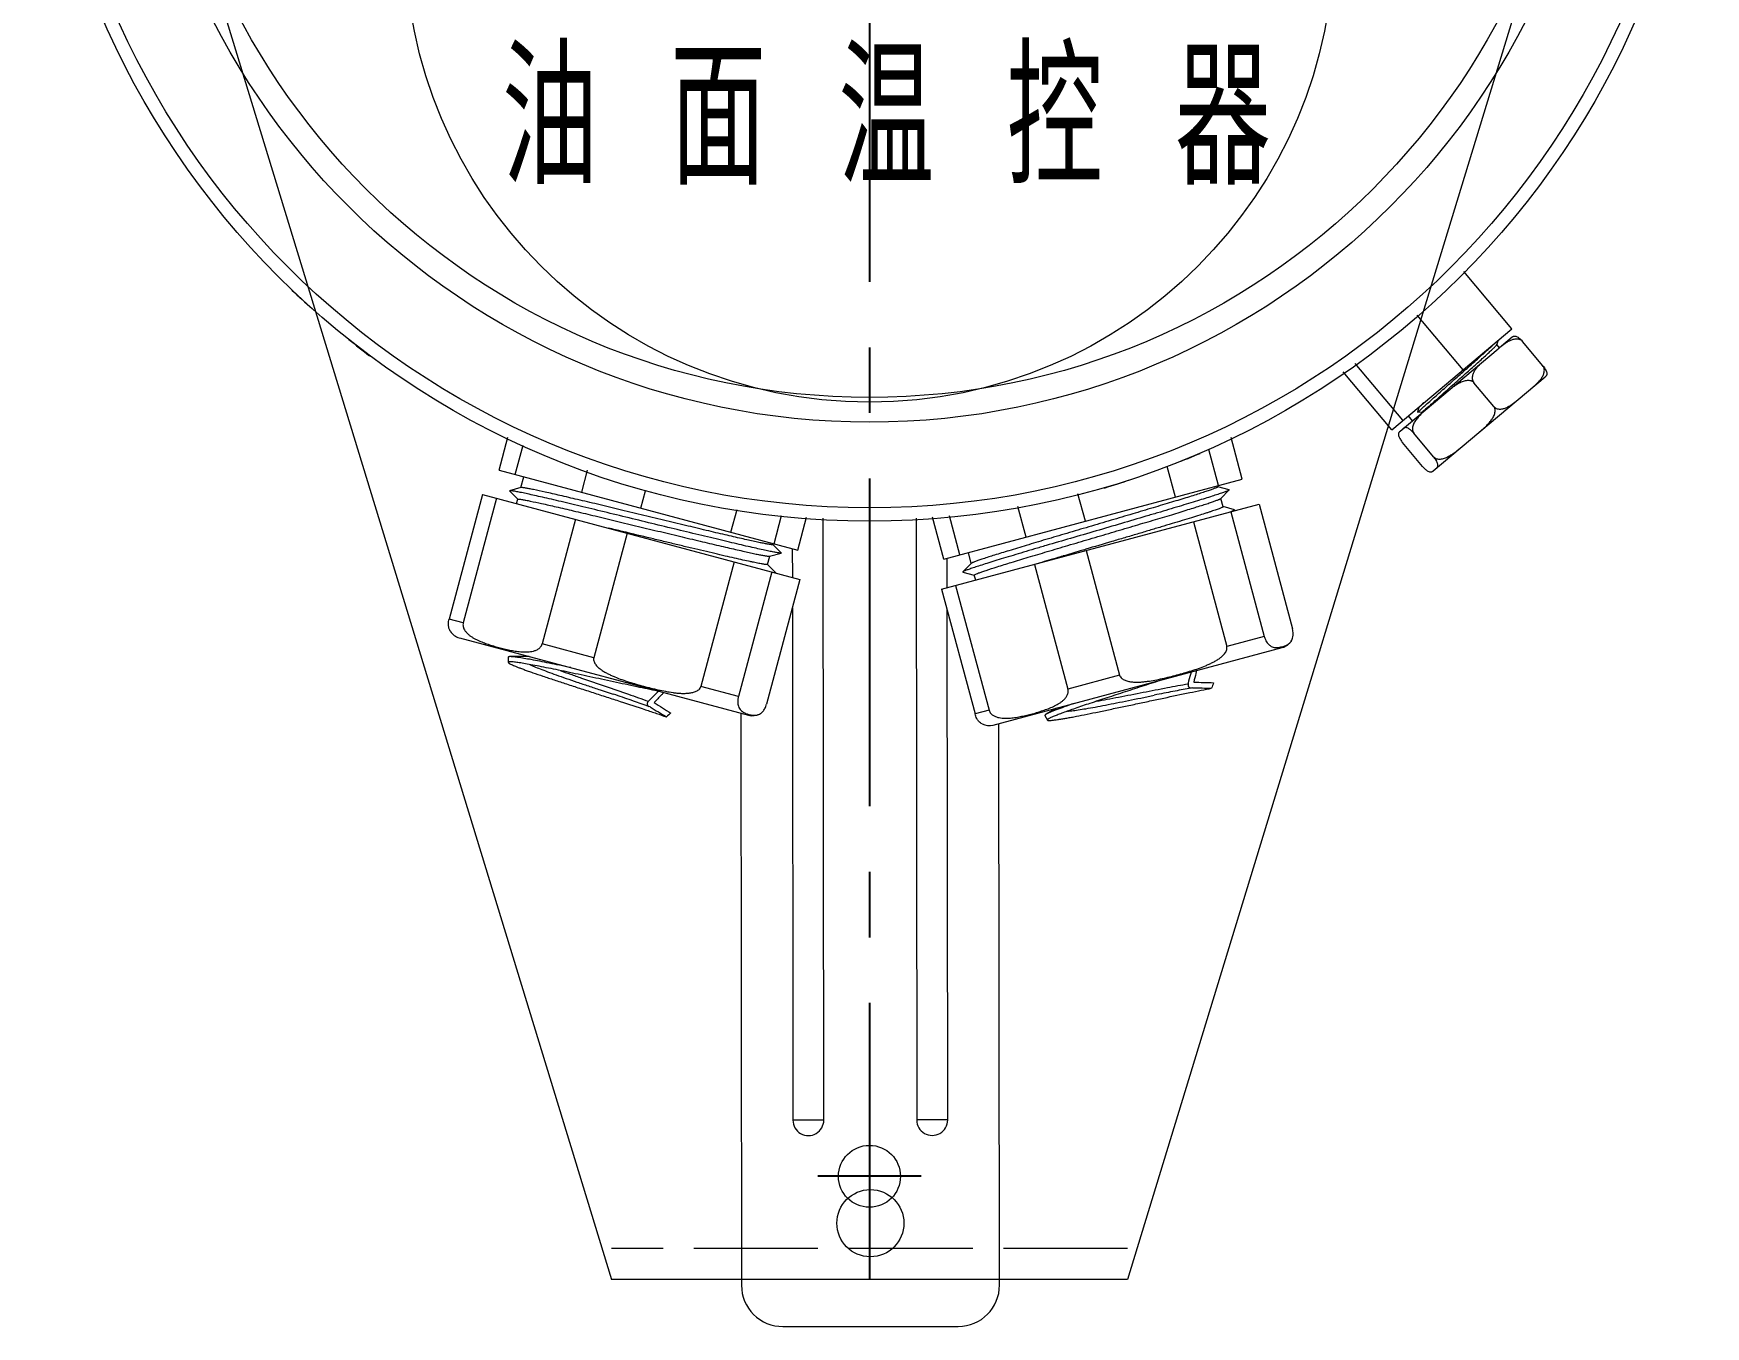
# Model space of a CAD drawing. Header units: millimetres. Extents: x 0 to 87554, y -20854 to 20404.
# Drawn here: x 9675.4 to 9837.4, y -10275.6 to -10150.3 of the extents above; entities that cross this region are included whole.
import ezdxf

# ---------------------------------------------------------------- set-up
doc = ezdxf.new("R2010")
doc.units = ezdxf.units.MM
doc.linetypes.add('ACAD_ISO02W100', pattern=[15, 12, -3])
doc.linetypes.add('CENTER', pattern=[50.8, 31.75, -6.35, 6.35, -6.35])
doc.layers.get('0').update_dxf_attribs({"lineweight": 15})
doc.layers.add('02___PRT_ALL_AXES', color=7, linetype='Continuous')
doc.layers.add('CEN', color=1, linetype='CENTER')
doc.layers.add('DAS', color=3, linetype='ACAD_ISO02W100', lineweight=18)
doc.styles.add('工程字', font='gbenor.shx', dxfattribs={"bigfont": 'gbcbig.shx'})

# ---------------------------------------------------------------- blocks, each defined once
blk = doc.blocks.new('vf34e')
at = {"color": 87}
for p, q in [((-214.98, -100.03), (-159.98, -280.03)), ((-54.98, -100.03), (-109.98, -280.03)), ((-109.98, -280.03), (-159.98, -280.03)), ((-109.98, -280.03), (-159.98, -280.03))]:
    blk.add_line(p, q, dxfattribs=at)
at = {"color": 87, "linetype": 'Continuous', "lineweight": 0}
for p, q in [((-72.73, -187.93), (-77.4, -182.36)), ((-190.94, -184.17), (-190.92, -184.15)), ((-190.94, -184.17), (-190.92, -184.15)), ((-77.47, -191.91), (-81.91, -186.6)), ((-84.37, -197.7), (-72.73, -187.93)), ((-74.2, -189.46), (-74.05, -189.04)), ((-183.41, -190.53), (-183.39, -190.51)), ((-84.37, -197.7), (-89.08, -192.1)), ((-83.29, -196.79), (-87.92, -191.27)), ((-81.76, -195.55), (-81.87, -196.01)), ((-81.87, -196.01), (-81.39, -195.98)), ((-81.76, -195.54), (-81.76, -195.55)), ((-102.93, -200), (-102.94, -199.97)), ((-169.85, -203.61), (-169.86, -203.63)), ((-169.86, -203.63), (-169.05, -204.44)), ((-168.75, -203.31), (-169.85, -203.61)), ((-168.73, -203.31), (-168.75, -203.31)), ((-112.21, -203.34), (-112.22, -203.31)), ((-112.21, -203.34), (-112.22, -203.31)), ((-100.13, -203.52), (-101.23, -203.22)), ((-100.94, -204.36), (-100.12, -203.54)), ((-99.61, -205.45), (-100.71, -205.15)), ((-99.72, -205.59), (-99.6, -205.47)), ((-99.61, -205.45), (-99.6, -205.47)), ((-143.53, -209.63), (-144.34, -208.82)), ((-144.66, -209.95), (-143.54, -209.65)), ((-116.2, -209.93), (-116.25, -209.94)), ((-144.05, -211.56), (-144.85, -210.75)), ((-125.12, -210.66), (-125.93, -211.47)), ((-125.93, -211.47), (-125.92, -211.49)), ((-125.92, -211.49), (-124.82, -211.79)), ((-125.11, -210.65), (-125.12, -210.66)), ((-169.97, -219.73), (-169.97, -220.23)), ((-169.08, -219.68), (-169.79, -219.68)), ((-168.35, -219.68), (-169.08, -219.68)), ((-167.94, -219.67), (-168.35, -219.68)), ((-161.07, -222.91), (-159.82, -223.33)), ((-159.54, -223.4), (-159.82, -223.33)), ((-108.7, -223.7), (-107.4, -223.43)), ((-107.13, -223.36), (-107.4, -223.43)), ((-103.67, -222.7), (-103.8, -222.73)), ((-156.22, -224.56), (-156.35, -224.52)), ((-147.44, -225.17), (-147.38, -280.59)), ((-117.25, -224.9), (-117.86, -225.26)), ((-116.86, -224.67), (-117.25, -224.9)), ((-122.38, -280.56), (-122.44, -226.17)), ((-117.99, -225.39), (-117.74, -225.83)), ((-143.38, -284.58), (-126.38, -284.57))]:
    blk.add_line(p, q, dxfattribs=at)
at = {"color": 87, "linetype": 'Continuous', "lineweight": 0, "ltscale": 10}
for radius in [81, 79.7, 71.4]:
    blk.add_circle((-134.98, -125.57), radius, dxfattribs=at)
at = {"color": 87, "linetype": 'Continuous', "lineweight": 0, "ltscale": 5}
blk.add_circle((-134.98, -125.57), 69, dxfattribs=at)
at = {"color": 87}
for centre, radius in [((-134.98, -150.03), 45), ((-134.98, -270.03), 3)]:
    blk.add_circle(centre, radius, dxfattribs=at)
at = {"color": 87, "linetype": 'Continuous', "lineweight": 0}
for centre, radius, start, end in [((-117.52, -104.89), 108.06, 227.2004, 228.618), ((-117.83, -105.26), 107.58, 231.0823, 232.4385), ((-13.91, -269.49), 100.36, 132.158, 132.5355), ((-17.63, -265.43), 94.28, 132.0682, 132.5538), ((-144, -100.56), 107.58, 291.0823, 292.4385), ((-144.16, -100.12), 108.06, 287.2004, 288.618), ((-103.59, -195.95), 10.34, 289.6114, 290.6187), ((-102.4, -199.13), 6.95, 290.6277, 291.1484), ((-89.85, 269.07), 491.96, 268.3897, 268.6038), ((-93.05, 90.07), 312.4, 268.0729, 268.4245), ((2.27, -260.57), 110.77, 159.7367, 160.0313), ((101.64, 194.41), 491.96, 238.3897, 238.6038), ((9.36, 41), 312.4, 238.0729, 238.4245), ((-83.4, -310.33), 110.77, 129.7367, 130.0313), ((-143.38, -280.58), 4, 180.0598, 270.0598), ((-126.38, -280.57), 4, 270.0598, 0.0598)]:
    blk.add_arc(centre, radius, start, end, dxfattribs=at)
for points, knots in [([(-81.87, -196.01), (-81.6, -195.77), (-81.01, -195.23), (-80.05, -194.38), (-79, -193.45), (-77.91, -192.48), (-76.85, -191.55), (-75.89, -190.69), (-75.19, -190.06), (-74.72, -189.63), (-74.52, -189.44), (-74.43, -189.36)], [0, 0, 0, 0, 1.089899, 2.394563, 3.834067, 5.320209, 6.761999, 8.071058, 9.167345, 9.613968, 9.983678, 9.983678, 9.983678, 9.983678]), ([(-80.79, -195.45), (-80.47, -195.16), (-79.79, -194.55), (-78.92, -193.77), (-78.19, -193.12), (-77.63, -192.62), (-77.09, -192.14), (-76.56, -191.67), (-76.07, -191.23), (-75.63, -190.83), (-75.23, -190.47), (-74.93, -190.19), (-74.73, -190), (-74.6, -189.88), (-74.49, -189.77), (-74.39, -189.68), (-74.32, -189.6), (-74.26, -189.54), (-74.22, -189.5), (-74.21, -189.47), (-74.2, -189.46), (-74.2, -189.46)], [0, 0, 0, 0, 1.29402, 2.745298, 3.496422, 4.245958, 4.979888, 5.68448, 6.346627, 6.953856, 7.495106, 7.959952, 8.161083, 8.340081, 8.496003, 8.628116, 8.735997, 8.819272, 8.877652, 8.897503, 8.911265, 8.911265, 8.911265, 8.911265]), ([(-143.54, -209.65), (-143.55, -209.65), (-143.56, -209.65), (-143.6, -209.66), (-143.67, -209.65), (-143.77, -209.64), (-143.9, -209.62), (-144.07, -209.59), (-144.26, -209.55), (-144.48, -209.51), (-144.82, -209.44), (-145.32, -209.33), (-146, -209.18), (-146.77, -209.01), (-147.63, -208.81), (-148.58, -208.59), (-149.59, -208.34), (-150.68, -208.09), (-152.22, -207.71), (-154.23, -207.23), (-156.7, -206.63), (-159.16, -206.03), (-161.18, -205.54), (-162.72, -205.17), (-163.8, -204.91), (-164.82, -204.67), (-165.76, -204.45), (-166.63, -204.25), (-167.4, -204.08), (-168.07, -203.93), (-168.57, -203.82), (-168.92, -203.75), (-169.14, -203.71), (-169.33, -203.67), (-169.49, -203.64), (-169.62, -203.62), (-169.72, -203.61), (-169.79, -203.61), (-169.83, -203.61), (-169.84, -203.61), (-169.85, -203.61)], [0, 0, 0, 0, 0.018678, 0.044631, 0.118943, 0.223346, 0.357735, 0.521888, 0.715541, 0.938407, 1.190095, 1.777134, 2.470768, 3.265019, 4.153241, 5.126706, 6.176263, 7.292749, 8.466268, 10.939928, 13.507066, 16.074051, 18.547231, 19.720485, 20.836676, 21.885543, 22.858234, 23.746033, 24.540236, 25.233179, 25.819295, 26.070638, 26.293294, 26.486625, 26.650242, 26.783997, 26.887796, 26.961659, 26.987487, 27.006122, 27.006122, 27.006122, 27.006122]), ([(-168.3, -203.35), (-168.35, -203.34), (-168.45, -203.33), (-168.58, -203.31), (-168.66, -203.31), (-168.71, -203.31), (-168.73, -203.31), (-168.73, -203.31)], [0, 0, 0, 0, 0.1659216, 0.2942145, 0.3845826, 0.4156372, 0.4375546, 0.4375546, 0.4375546, 0.4375546]), ([(-144.34, -208.82), (-144.34, -208.83), (-144.36, -208.84), (-144.38, -208.84), (-144.41, -208.84), (-144.47, -208.84), (-144.56, -208.83), (-144.67, -208.81), (-144.81, -208.79), (-144.97, -208.76), (-145.23, -208.71), (-145.61, -208.64), (-146.13, -208.53), (-146.73, -208.39), (-147.41, -208.24), (-148.17, -208.07), (-148.99, -207.88), (-149.87, -207.67), (-151.15, -207.37), (-152.84, -206.96), (-154.95, -206.46), (-157.1, -205.94), (-159.24, -205.42), (-161.29, -204.93), (-163.19, -204.48), (-164.88, -204.09), (-166.3, -203.76), (-167.3, -203.55), (-167.93, -203.42), (-168.19, -203.37), (-168.3, -203.35)], [0, 0, 0, 0, 0.019043, 0.036389, 0.05964, 0.12433, 0.213506, 0.327133, 0.46507, 0.627135, 0.813128, 1.255746, 1.789065, 2.408484, 3.109381, 3.88651, 4.733084, 5.642084, 6.606483, 8.670748, 10.858688, 13.100295, 15.32319, 17.455989, 19.430011, 21.181345, 22.655357, 23.802679, 24.242574, 24.587965, 24.587965, 24.587965, 24.587965]), ([(-100.12, -203.54), (-100.12, -203.55), (-100.14, -203.56), (-100.17, -203.58), (-100.23, -203.61), (-100.33, -203.65), (-100.45, -203.7), (-100.61, -203.75), (-100.79, -203.82), (-101, -203.89), (-101.34, -204), (-101.82, -204.16), (-102.48, -204.37), (-103.24, -204.6), (-104.08, -204.86), (-105.01, -205.14), (-106.02, -205.44), (-107.08, -205.76), (-108.61, -206.21), (-110.59, -206.79), (-113.03, -207.51), (-115.46, -208.22), (-117.45, -208.8), (-118.97, -209.25), (-120.04, -209.57), (-121.04, -209.87), (-121.97, -210.15), (-122.81, -210.41), (-123.57, -210.64), (-124.23, -210.85), (-124.71, -211.01), (-125.05, -211.12), (-125.26, -211.19), (-125.44, -211.26), (-125.59, -211.31), (-125.72, -211.36), (-125.81, -211.4), (-125.88, -211.43), (-125.91, -211.45), (-125.92, -211.46), (-125.93, -211.47)], [0, 0, 0, 0, 0.018678, 0.044631, 0.118943, 0.223346, 0.357735, 0.521888, 0.715541, 0.938407, 1.190095, 1.777134, 2.470768, 3.265019, 4.153241, 5.126706, 6.176263, 7.292749, 8.466268, 10.939928, 13.507066, 16.074051, 18.547231, 19.720485, 20.836676, 21.885543, 22.858234, 23.746033, 24.540236, 25.233179, 25.819295, 26.070638, 26.293294, 26.486625, 26.650242, 26.783997, 26.887796, 26.961659, 26.987487, 27.006122, 27.006122, 27.006122, 27.006122]), ([(-101.23, -203.23), (-101.23, -203.23), (-101.24, -203.25), (-101.25, -203.26), (-101.28, -203.28), (-101.33, -203.3), (-101.41, -203.34), (-101.52, -203.38), (-101.65, -203.43), (-101.8, -203.49), (-102.05, -203.57), (-102.42, -203.7), (-102.92, -203.86), (-103.51, -204.05), (-104.18, -204.26), (-104.92, -204.49), (-105.73, -204.73), (-106.6, -204.99), (-107.85, -205.37), (-109.52, -205.87), (-111.59, -206.48), (-113.72, -207.11), (-115.83, -207.73), (-117.85, -208.33), (-119.72, -208.89), (-121.38, -209.39), (-122.77, -209.82), (-123.75, -210.13), (-124.36, -210.34), (-124.6, -210.43), (-124.71, -210.47)], [0, 0, 0, 0, 0.019043, 0.036389, 0.05964, 0.12433, 0.213506, 0.327133, 0.46507, 0.627135, 0.813128, 1.255746, 1.789065, 2.408484, 3.109381, 3.88651, 4.733084, 5.642084, 6.606483, 8.670748, 10.858688, 13.100295, 15.32319, 17.455989, 19.430011, 21.181345, 22.655357, 23.802678, 24.242574, 24.587965, 24.587965, 24.587965, 24.587965]), ([(-100.13, -203.52), (-100.12, -203.52), (-100.11, -203.53), (-100.12, -203.54), (-100.12, -203.54)], [0, 0, 0, 0, 0.01755559, 0.03504908, 0.03504908, 0.03504908, 0.03504908]), ([(-169.05, -204.44), (-169.05, -204.43), (-169.04, -204.43), (-169.03, -204.42), (-169.01, -204.42), (-168.97, -204.42), (-168.9, -204.42), (-168.77, -204.44), (-168.66, -204.46), (-168.6, -204.47)], [0, 0, 0, 0, 0.0127778, 0.0229915, 0.0362862, 0.0726426, 0.1224132, 0.2625778, 0.4566507, 0.4566507, 0.4566507, 0.4566507]), ([(-168.6, -204.47), (-168.49, -204.49), (-168.23, -204.53), (-167.62, -204.66), (-166.64, -204.87), (-165.25, -205.19), (-163.6, -205.57), (-161.74, -206.01), (-159.73, -206.49), (-157.63, -207), (-155.51, -207.51), (-153.42, -208.01), (-151.45, -208.48), (-149.89, -208.85), (-148.75, -209.12), (-147.98, -209.29), (-147.28, -209.45), (-146.65, -209.59), (-146.11, -209.71), (-145.65, -209.81), (-145.31, -209.87), (-145.09, -209.91), (-144.96, -209.93), (-144.85, -209.94), (-144.77, -209.95), (-144.7, -209.96), (-144.67, -209.95), (-144.66, -209.95)], [0, 0, 0, 0, 0.339369, 0.770446, 1.89243, 3.332459, 5.043791, 6.974463, 9.064151, 11.247379, 13.456283, 15.621646, 17.676291, 19.555375, 20.410914, 21.201516, 21.920522, 22.562282, 23.122328, 23.596274, 23.979907, 24.136988, 24.270652, 24.380729, 24.467093, 24.529721, 24.56896, 24.56896, 24.56896, 24.56896]), ([(-124.41, -211.58), (-124.31, -211.54), (-124.06, -211.46), (-123.47, -211.26), (-122.52, -210.95), (-121.16, -210.53), (-119.53, -210.04), (-117.7, -209.49), (-115.72, -208.9), (-113.65, -208.29), (-111.55, -207.67), (-109.5, -207.06), (-107.55, -206.49), (-106.02, -206.03), (-104.9, -205.69), (-104.14, -205.45), (-103.46, -205.24), (-102.85, -205.05), (-102.32, -204.88), (-101.87, -204.73), (-101.55, -204.62), (-101.34, -204.54), (-101.21, -204.49), (-101.11, -204.45), (-101.03, -204.42), (-100.97, -204.39), (-100.95, -204.37), (-100.94, -204.36)], [0, 0, 0, 0, 0.339369, 0.770446, 1.89243, 3.332459, 5.043791, 6.974463, 9.064151, 11.24738, 13.456283, 15.621646, 17.676291, 19.555375, 20.410914, 21.201516, 21.920522, 22.562282, 23.122328, 23.596274, 23.979907, 24.136988, 24.270652, 24.380729, 24.467093, 24.529721, 24.56896, 24.56896, 24.56896, 24.56896]), ([(-100.71, -205.16), (-100.71, -205.16), (-100.71, -205.17), (-100.72, -205.18), (-100.74, -205.2), (-100.78, -205.22), (-100.86, -205.25), (-100.97, -205.3), (-101.11, -205.36), (-101.29, -205.42), (-101.5, -205.49), (-101.74, -205.58), (-102.01, -205.67), (-102.43, -205.8), (-103.02, -205.99), (-103.82, -206.24), (-104.71, -206.51), (-105.69, -206.81), (-106.74, -207.12), (-107.87, -207.46), (-109.04, -207.81), (-110.26, -208.17), (-111.92, -208.66), (-113.18, -209.03), (-114.02, -209.28)], [0, 0, 0, 0, 0.009466, 0.024946, 0.048164, 0.079578, 0.167537, 0.289278, 0.44464, 0.633298, 0.854804, 1.108526, 1.393803, 1.70986, 2.430741, 3.263273, 4.198283, 5.225419, 6.333318, 7.509735, 8.741651, 10.015418, 11.316936, 13.945459, 13.945459, 13.945459, 13.945459]), ([(-99.6, -205.47), (-99.61, -205.48), (-99.64, -205.5), (-99.7, -205.53), (-99.79, -205.57), (-99.86, -205.6), (-99.89, -205.61)], [0, 0, 0, 0, 0.0410286, 0.1081881, 0.2019549, 0.3224118, 0.3224118, 0.3224118, 0.3224118]), ([(-158.44, -207.67), (-158.6, -207.63), (-159.21, -207.49), (-159.82, -207.34), (-160.27, -207.23)], [0, 0, 0, 0, 0.47548, 1.882402, 1.882402, 1.882402, 1.882402]), ([(-144.86, -210.76), (-144.86, -210.76), (-144.87, -210.77), (-144.88, -210.77), (-144.91, -210.77), (-144.95, -210.77), (-145.03, -210.76), (-145.15, -210.75), (-145.31, -210.72), (-145.49, -210.69), (-145.71, -210.65), (-145.96, -210.6), (-146.24, -210.54), (-146.67, -210.45), (-147.28, -210.32), (-148.09, -210.14), (-148.99, -209.93), (-149.99, -209.7), (-151.07, -209.44), (-152.21, -209.17), (-153.4, -208.89), (-154.63, -208.59), (-156.32, -208.18), (-157.59, -207.88), (-158.44, -207.67)], [0, 0, 0, 0, 0.009464, 0.024942, 0.048156, 0.079564, 0.167505, 0.28922, 0.444551, 0.633171, 0.854631, 1.108303, 1.393523, 1.709517, 2.430258, 3.262632, 4.19747, 5.224423, 6.332134, 7.508362, 8.740093, 10.013683, 11.315038, 13.943293, 13.943293, 13.943293, 13.943293]), ([(-143.53, -209.63), (-143.53, -209.63), (-143.52, -209.64), (-143.53, -209.65), (-143.54, -209.65)], [0, 0, 0, 0, 0.01755559, 0.03504908, 0.03504908, 0.03504908, 0.03504908]), ([(-124.71, -210.47), (-124.76, -210.49), (-124.86, -210.52), (-124.97, -210.57), (-125.05, -210.61), (-125.09, -210.63), (-125.1, -210.64), (-125.11, -210.65)], [0, 0, 0, 0, 0.1659216, 0.2942146, 0.3845826, 0.4156373, 0.4375547, 0.4375547, 0.4375547, 0.4375547]), ([(-116.25, -209.94), (-116.47, -210.01), (-117.3, -210.26), (-118.14, -210.5), (-118.76, -210.69)], [0, 0, 0, 0, 0.676995, 2.612167, 2.612167, 2.612167, 2.612167]), ([(-114.02, -209.28), (-114.2, -209.34), (-114.93, -209.55), (-115.66, -209.77), (-116.2, -209.93)], [0, 0, 0, 0, 0.575867, 2.272634, 2.272634, 2.272634, 2.272634]), ([(-144.05, -211.56), (-144.05, -211.56), (-144.05, -211.56), (-144.04, -211.57), (-144.04, -211.58), (-144.05, -211.58), (-144.05, -211.58)], [0, 0, 0, 0, 0.00895641, 0.01532212, 0.02057382, 0.02699782, 0.02699782, 0.02699782, 0.02699782]), ([(-124.82, -211.78), (-124.82, -211.78), (-124.81, -211.77), (-124.81, -211.76), (-124.79, -211.75), (-124.76, -211.73), (-124.7, -211.7), (-124.58, -211.65), (-124.47, -211.61), (-124.41, -211.58)], [0, 0, 0, 0, 0.0127778, 0.0229915, 0.0362862, 0.0726426, 0.1224132, 0.2625778, 0.4566507, 0.4566507, 0.4566507, 0.4566507]), ([(-169.79, -219.68), (-169.81, -219.68), (-169.85, -219.68), (-169.9, -219.69), (-169.92, -219.69), (-169.94, -219.7), (-169.96, -219.71), (-169.97, -219.72), (-169.97, -219.73), (-169.97, -219.73)], [0, 0, 0, 0, 0.0795273, 0.1110969, 0.1373492, 0.158537, 0.1751788, 0.1883862, 0.200312, 0.200312, 0.200312, 0.200312]), ([(-169.78, -220.18), (-169.81, -220.18), (-169.85, -220.18), (-169.9, -220.19), (-169.92, -220.19), (-169.94, -220.2), (-169.96, -220.21), (-169.97, -220.22), (-169.97, -220.23), (-169.97, -220.23)], [0, 0, 0, 0, 0.0806623, 0.1126838, 0.1393117, 0.1608016, 0.1776787, 0.1910723, 0.2031661, 0.2031661, 0.2031661, 0.2031661]), ([(-169.97, -220.23), (-169.97, -220.24), (-169.96, -220.26), (-169.94, -220.28), (-169.91, -220.31), (-169.85, -220.35), (-169.73, -220.41), (-169.56, -220.49), (-169.34, -220.59), (-169.07, -220.7), (-168.76, -220.82), (-168.41, -220.95), (-168.02, -221.09), (-167.42, -221.3), (-166.58, -221.59), (-165.49, -221.95), (-164.31, -222.34), (-163.05, -222.75), (-161.75, -223.17), (-160.44, -223.6), (-158.75, -224.14), (-157.14, -224.67), (-155.65, -225.17), (-154.97, -225.41), (-154.65, -225.52)], [0, 0, 0, 0, 0.021057, 0.051055, 0.092091, 0.14491, 0.286872, 0.477776, 0.717504, 1.005057, 1.338594, 1.716173, 2.135824, 2.595558, 3.625282, 4.781272, 6.038248, 7.36925, 8.744134, 10.132391, 11.503587, 14.073705, 15.215901, 16.22866, 16.22866, 16.22866, 16.22866]), ([(-163.92, -220.75), (-164.28, -220.67), (-164.98, -220.53), (-165.98, -220.32), (-166.89, -220.14), (-167.71, -219.98), (-168.41, -219.86), (-168.99, -219.76), (-169.39, -219.71), (-169.64, -219.69), (-169.74, -219.68), (-169.79, -219.68)], [0, 0, 0, 0, 1.100372, 2.128765, 3.068229, 3.902659, 4.619798, 5.208575, 5.658441, 5.829225, 5.963514, 5.963514, 5.963514, 5.963514]), ([(-155.26, -223.07), (-155.92, -222.94), (-157.33, -222.65), (-159.51, -222.18), (-161.77, -221.7), (-163.64, -221.3), (-165.07, -221), (-166.05, -220.8), (-166.95, -220.63), (-167.75, -220.47), (-168.43, -220.35), (-169, -220.26), (-169.39, -220.21), (-169.64, -220.19), (-169.74, -220.18), (-169.78, -220.18)], [0, 0, 0, 0, 2.0442, 4.320079, 6.681188, 8.97667, 10.053058, 11.058978, 11.978008, 12.794645, 13.497102, 14.074629, 14.517006, 14.685539, 14.818579, 14.818579, 14.818579, 14.818579]), ([(-167.85, -220.45), (-167.8, -220.48), (-167.67, -220.55), (-167.35, -220.69), (-166.85, -220.89), (-166.14, -221.16), (-165.3, -221.46), (-164.34, -221.8), (-163.3, -222.15), (-162.2, -222.53), (-161.45, -222.78), (-161.07, -222.91)], [0, 0, 0, 0, 0.195082, 0.434725, 1.042026, 1.807395, 2.711625, 3.731707, 4.841561, 6.012764, 7.215192, 7.215192, 7.215192, 7.215192]), ([(-164.94, -221.03), (-164.61, -221.15), (-163.93, -221.39), (-162.47, -221.9), (-160.6, -222.54), (-158.43, -223.28), (-157.04, -223.78), (-156.39, -224.01)], [0, 0, 0, 0, 1.040944, 2.179623, 4.608937, 6.994142, 9.046562, 9.046562, 9.046562, 9.046562]), ([(-106.59, -221.92), (-107.19, -222.12), (-108.39, -222.51), (-110.19, -223.09), (-111.94, -223.66), (-113.56, -224.19), (-114.79, -224.61), (-115.66, -224.91), (-116.21, -225.11), (-116.68, -225.29), (-117.07, -225.44), (-117.34, -225.56), (-117.51, -225.64), (-117.58, -225.67), (-117.61, -225.69)], [0, 0, 0, 0, 1.89358, 3.812289, 5.675152, 7.402694, 8.922492, 9.583233, 10.169057, 10.67419, 11.092927, 11.420393, 11.549213, 11.654592, 11.654592, 11.654592, 11.654592]), ([(-104.1, -222.31), (-104.07, -222.21), (-103.98, -221.83), (-103.87, -221.45), (-103.79, -221.17)], [0, 0, 0, 0, 0.301975, 1.178394, 1.178394, 1.178394, 1.178394]), ([(-103.28, -221.03), (-103.31, -221.12), (-103.4, -221.5), (-103.49, -221.87), (-103.56, -222.15)], [0, 0, 0, 0, 0.280065, 1.152806, 1.152806, 1.152806, 1.152806]), ([(-156.35, -224.52), (-156.84, -224.34), (-157.91, -223.96), (-158.98, -223.6), (-159.54, -223.4)], [0, 0, 0, 0, 1.584168, 3.386192, 3.386192, 3.386192, 3.386192]), ([(-156.39, -224.01), (-156.31, -223.92), (-155.99, -223.59), (-155.66, -223.27), (-155.41, -223.04)], [0, 0, 0, 0, 0.357282, 1.385441, 1.385441, 1.385441, 1.385441]), ([(-154.9, -223.16), (-154.98, -223.24), (-155.3, -223.56), (-155.61, -223.89), (-155.85, -224.14)], [0, 0, 0, 0, 0.328328, 1.363124, 1.363124, 1.363124, 1.363124]), ([(-117.74, -225.83), (-117.74, -225.83), (-117.73, -225.85), (-117.7, -225.86), (-117.66, -225.86), (-117.58, -225.87), (-117.45, -225.87), (-117.26, -225.85), (-117.02, -225.82), (-116.74, -225.78), (-116.41, -225.73), (-116.04, -225.67), (-115.62, -225.59), (-115, -225.48), (-114.13, -225.31), (-113.01, -225.08), (-111.79, -224.82), (-110.49, -224.55), (-109.16, -224.27), (-107.81, -223.98), (-106.07, -223.61), (-104.42, -223.26), (-102.87, -222.95), (-102.17, -222.81), (-101.83, -222.75)], [0, 0, 0, 0, 0.021057, 0.051055, 0.092091, 0.14491, 0.286872, 0.477776, 0.717504, 1.005057, 1.338594, 1.716173, 2.135824, 2.595558, 3.625282, 4.781272, 6.038248, 7.36925, 8.744134, 10.132391, 11.503587, 14.073705, 15.215901, 16.22866, 16.22866, 16.22866, 16.22866]), ([(-112.98, -224), (-112.64, -223.94), (-111.93, -223.81), (-110.42, -223.52), (-108.47, -223.14), (-106.23, -222.7), (-104.77, -222.43), (-104.1, -222.31)], [0, 0, 0, 0, 1.040944, 2.179623, 4.608937, 6.994142, 9.046562, 9.046562, 9.046562, 9.046562]), ([(-103.8, -222.73), (-104.32, -222.82), (-105.43, -223.03), (-106.54, -223.25), (-107.13, -223.36)], [0, 0, 0, 0, 1.584168, 3.386192, 3.386192, 3.386192, 3.386192]), ([(-104.1, -222.31), (-104.11, -222.36), (-104.12, -222.44), (-104.1, -222.54), (-104.07, -222.61), (-104.02, -222.66), (-103.93, -222.71), (-103.85, -222.73), (-103.8, -222.73)], [0, 0, 0, 0, 0.1555919, 0.2303347, 0.303439, 0.3763156, 0.4506592, 0.606667, 0.606667, 0.606667, 0.606667]), ([(-156.39, -224.01), (-156.43, -224.05), (-156.48, -224.11), (-156.51, -224.2), (-156.52, -224.28), (-156.5, -224.35), (-156.45, -224.44), (-156.39, -224.49), (-156.35, -224.52)], [0, 0, 0, 0, 0.1555919, 0.2303347, 0.303439, 0.3763156, 0.4506592, 0.606667, 0.606667, 0.606667, 0.606667]), ([(-115.15, -224.22), (-115.47, -224.33), (-116.06, -224.53), (-116.75, -224.79), (-117.21, -224.96), (-117.48, -225.07), (-117.69, -225.17), (-117.81, -225.23), (-117.86, -225.26)], [0, 0, 0, 0, 1.030788, 1.872904, 2.216415, 2.504735, 2.736325, 2.910575, 2.910575, 2.910575, 2.910575]), ([(-115.8, -224.96), (-115.74, -224.96), (-115.59, -224.95), (-115.25, -224.91), (-114.71, -224.84), (-113.96, -224.72), (-113.08, -224.56), (-112.09, -224.37), (-111.01, -224.16), (-109.87, -223.93), (-109.09, -223.77), (-108.7, -223.7)], [0, 0, 0, 0, 0.195082, 0.434725, 1.042026, 1.807395, 2.711625, 3.731707, 4.841561, 6.012764, 7.215192, 7.215192, 7.215192, 7.215192]), ([(-117.86, -225.26), (-117.88, -225.27), (-117.91, -225.29), (-117.95, -225.32), (-117.97, -225.34), (-117.99, -225.35), (-117.99, -225.37), (-118, -225.38), (-117.99, -225.39), (-117.99, -225.39)], [0, 0, 0, 0, 0.0795273, 0.1110969, 0.1373492, 0.158537, 0.1751788, 0.1883862, 0.200312, 0.200312, 0.200312, 0.200312]), ([(-117.61, -225.69), (-117.63, -225.71), (-117.66, -225.73), (-117.7, -225.75), (-117.72, -225.77), (-117.73, -225.79), (-117.74, -225.8), (-117.75, -225.82), (-117.74, -225.83), (-117.74, -225.83)], [0, 0, 0, 0, 0.0806623, 0.1126838, 0.1393117, 0.1608016, 0.1776787, 0.1910723, 0.2031661, 0.2031661, 0.2031661, 0.2031661])]:
    blk.add_open_spline(points, degree=3, knots=knots, dxfattribs=at)
at = {"layer": '02___PRT_ALL_AXES', "color": 87, "linetype": 'Continuous', "lineweight": 0}
for p, q in [((-73.94, -189.76), (-74.2, -189.45)), ((-72.72, -188.74), (-73.94, -189.76)), ((-72.72, -188.74), (-72.7, -188.73)), ((-69.76, -191.47), (-71.69, -189.18)), ((-83.57, -197.85), (-74.06, -189.87)), ((-80.36, -201.68), (-69.51, -192.57)), ((-69.49, -192.56), (-69.51, -192.57)), ((-74.49, -195.45), (-76.42, -193.15)), ((-82.36, -196.83), (-82.77, -196.35)), ((-170.85, -201.61), (-170, -198.43)), ((-169.29, -202.03), (-168.53, -199.19)), ((-98.87, -202.49), (-99.95, -198.45)), ((-83.57, -197.85), (-83.6, -197.87)), ((-81.4, -201.25), (-83.33, -198.95)), ((-80.32, -200.33), (-82.24, -198.04)), ((-101.16, -203.1), (-102.1, -199.63)), ((-170.85, -201.61), (-141.93, -209.36)), ((-168.75, -203.31), (-168.46, -202.25)), ((-162.86, -203.75), (-162.29, -201.63)), ((-127.79, -210.24), (-98.87, -202.49)), ((-105.34, -204.22), (-106.13, -201.26)), ((-80.38, -201.7), (-80.36, -201.68)), ((-172.46, -203.97), (-175.7, -216.04)), ((-172.46, -203.97), (-141.71, -212.21)), ((-157.12, -205.29), (-156.67, -203.61)), ((-114.06, -206.56), (-114.78, -203.9)), ((-101.23, -203.23), (-101.25, -203.13)), ((-171.1, -204.33), (-174.34, -216.41)), ((-169.16, -204.85), (-169.05, -204.44)), ((-148.4, -207.63), (-147.81, -205.44)), ((-127.99, -213.16), (-97.23, -204.92)), ((-119.8, -208.1), (-120.59, -205.13)), ((-100.71, -205.16), (-100.93, -204.35)), ((-99.96, -205.65), (-96.73, -217.73)), ((-97.23, -204.92), (-94, -217)), ((-163.46, -206.38), (-166.69, -218.45)), ((-144.22, -208.75), (-143.49, -206)), ((-141.93, -209.36), (-141.07, -206.16)), ((-139.4, -264.58), (-139.46, -206.27)), ((-130.46, -206.27), (-130.4, -264.57)), ((-127.79, -210.24), (-128.88, -206.16)), ((-126.23, -209.82), (-127.24, -206.04)), ((-103.6, -206.63), (-100.37, -218.7)), ((-158.45, -207.72), (-161.69, -219.79)), ((-144.34, -208.82), (-144.31, -208.72)), ((-148.08, -210.5), (-151.31, -222.57)), ((-144.86, -210.76), (-144.64, -209.95)), ((-142.46, -209.22), (-142.45, -212.01)), ((-127.45, -213.02), (-127.45, -210.15)), ((-125.12, -210.66), (-125.4, -209.6)), ((-113.98, -209.41), (-110.74, -221.48)), ((-144.44, -211.48), (-147.67, -223.55)), ((-141.71, -212.21), (-144.94, -224.28)), ((-124.68, -212.28), (-124.82, -211.78)), ((-118.98, -210.75), (-115.75, -222.82)), ((-127.99, -213.16), (-124.75, -225.24)), ((-126.63, -212.8), (-123.39, -224.87)), ((-142.45, -214.98), (-142.4, -264.58)), ((-127.4, -264.57), (-127.45, -215.18)), ((-174.34, -216.41), (-175.7, -216.04)), ((-174.71, -217.86), (-146.7, -225.36)), ((-161.69, -219.79), (-166.69, -218.45)), ((-96.73, -217.73), (-100.37, -218.7)), ((-122.99, -226.32), (-94.98, -218.81)), ((-110.74, -221.48), (-115.75, -222.82)), ((-147.67, -223.55), (-151.31, -222.57)), ((-123.39, -224.87), (-124.75, -225.24)), ((-139.4, -264.58), (-142.4, -264.58)), ((-127.4, -264.57), (-130.4, -264.57))]:
    blk.add_line(p, q, dxfattribs=at)
blk.add_circle((-134.89, -274.57), 3.25, dxfattribs=at)
for centre, radius, start, end in [((-174.33, -216.41), 1.5, 212.6442, 255), ((-95.37, -217.36), 1.5, 285, 327.3558), ((-95.68, -216.19), 2.62, 281.79, 283.203), ((-146, -222.75), 2.62, 251.79, 253.203), ((-145.97, -222.66), 2.72, 253.1946, 254.8251), ((-146.31, -223.91), 1.5, 255, 297.3558), ((-123.38, -224.87), 1.5, 242.6442, 285), ((-140.9, -264.58), 1.5, 180.0598, 0.0598), ((-128.9, -264.57), 1.5, 180.0598, 0.0598)]:
    blk.add_arc(centre, radius, start, end, dxfattribs=at)
for points, knots in [([(-71.69, -189.18), (-71.73, -189.12), (-71.83, -189.03), (-72.02, -188.95), (-72.2, -188.92), (-72.44, -188.92), (-72.71, -188.98), (-73.02, -189.11), (-73.3, -189.28), (-73.56, -189.46), (-73.82, -189.66), (-73.98, -189.8), (-74.06, -189.87)], [0, 0, 0, 0, 0.207976, 0.405432, 0.59109, 0.767981, 1.105827, 1.43389, 1.75798, 2.08059, 2.40274, 2.724799, 2.724799, 2.724799, 2.724799]), ([(-72.7, -188.73), (-72.69, -188.71), (-72.65, -188.68), (-72.58, -188.65), (-72.5, -188.63), (-72.4, -188.63), (-72.28, -188.67), (-72.12, -188.76), (-71.91, -188.93), (-71.76, -189.08), (-71.69, -189.18)], [0, 0, 0, 0, 0.070457, 0.142554, 0.22053, 0.31324, 0.435359, 0.608998, 0.867554, 1.235513, 1.235513, 1.235513, 1.235513]), ([(-75.33, -190.93), (-75.41, -191), (-75.57, -191.14), (-75.81, -191.35), (-76.04, -191.58), (-76.25, -191.83), (-76.43, -192.11), (-76.54, -192.37), (-76.58, -192.6), (-76.58, -192.79), (-76.54, -192.98), (-76.47, -193.1), (-76.42, -193.15)], [0, 0, 0, 0, 0.322008, 0.644112, 0.96668, 1.290735, 1.618767, 1.956596, 2.133494, 2.319189, 2.516733, 2.724808, 2.724808, 2.724808, 2.724808]), ([(-70.85, -193.7), (-70.77, -193.63), (-70.6, -193.49), (-70.36, -193.27), (-70.14, -193.04), (-69.93, -192.8), (-69.74, -192.52), (-69.64, -192.26), (-69.59, -192.03), (-69.59, -191.84), (-69.64, -191.65), (-69.71, -191.53), (-69.76, -191.47)], [0, 0, 0, 0, 0.322058, 0.644212, 0.966828, 1.290928, 1.618996, 1.956837, 2.133725, 2.319389, 2.51686, 2.724798, 2.724798, 2.724798, 2.724798]), ([(-69.76, -191.47), (-69.68, -191.57), (-69.55, -191.74), (-69.43, -191.97), (-69.36, -192.15), (-69.35, -192.28), (-69.36, -192.37), (-69.39, -192.45), (-69.44, -192.51), (-69.47, -192.54), (-69.49, -192.56)], [0, 0, 0, 0, 0.368034, 0.626596, 0.80023, 0.922347, 1.015053, 1.093029, 1.165132, 1.235595, 1.235595, 1.235595, 1.235595]), ([(-76.42, -193.15), (-76.44, -193.12), (-76.49, -193.07), (-76.61, -193), (-76.78, -192.94), (-76.98, -192.93), (-77.18, -192.95), (-77.38, -193), (-77.63, -193.09), (-77.93, -193.23), (-78.26, -193.44), (-78.58, -193.68), (-78.89, -193.92), (-79.1, -194.09), (-79.2, -194.17)], [0, 0, 0, 0, 0.105288, 0.210168, 0.416836, 0.620612, 0.822244, 1.022492, 1.221863, 1.618955, 2.01523, 2.411199, 2.807076, 3.20294, 3.20294, 3.20294, 3.20294]), ([(-80.75, -195.48), (-80.85, -195.56), (-81.06, -195.74), (-81.35, -196), (-81.64, -196.27), (-81.9, -196.57), (-82.1, -196.84), (-82.23, -197.07), (-82.31, -197.25), (-82.37, -197.45), (-82.39, -197.65), (-82.36, -197.86), (-82.29, -197.98), (-82.24, -198.04)], [0, 0, 0, 0, 0.395861, 0.791741, 1.187719, 1.584013, 1.981169, 2.180597, 2.380926, 2.582648, 2.786527, 2.993336, 3.202703, 3.202703, 3.202703, 3.202703]), ([(-75.98, -198), (-75.88, -197.92), (-75.68, -197.75), (-75.38, -197.49), (-75.1, -197.21), (-74.83, -196.92), (-74.64, -196.65), (-74.51, -196.42), (-74.43, -196.23), (-74.37, -196.04), (-74.35, -195.83), (-74.37, -195.66), (-74.43, -195.53), (-74.47, -195.48), (-74.49, -195.45)], [0, 0, 0, 0, 0.395849, 0.791713, 1.18767, 1.583939, 1.981024, 2.180398, 2.380652, 2.582293, 2.786082, 2.992762, 3.097651, 3.202941, 3.202941, 3.202941, 3.202941]), ([(-74.49, -195.45), (-74.45, -195.5), (-74.34, -195.59), (-74.16, -195.67), (-73.98, -195.71), (-73.74, -195.7), (-73.47, -195.64), (-73.16, -195.51), (-72.88, -195.35), (-72.62, -195.16), (-72.36, -194.96), (-72.2, -194.83), (-72.11, -194.76)], [0, 0, 0, 0, 0.208007, 0.405479, 0.591142, 0.768033, 1.10588, 1.433935, 1.758021, 2.080619, 2.402757, 2.724802, 2.724802, 2.724802, 2.724802]), ([(-82.24, -198.04), (-82.33, -197.94), (-82.48, -197.78), (-82.69, -197.61), (-82.86, -197.52), (-82.98, -197.49), (-83.08, -197.49), (-83.16, -197.52), (-83.23, -197.56), (-83.27, -197.59), (-83.28, -197.6)], [0, 0, 0, 0, 0.384336, 0.648071, 0.822136, 0.943572, 1.036372, 1.115962, 1.190955, 1.264951, 1.264951, 1.264951, 1.264951]), ([(-83.6, -197.87), (-83.61, -197.88), (-83.65, -197.92), (-83.69, -197.97), (-83.73, -198.05), (-83.74, -198.15), (-83.72, -198.28), (-83.66, -198.45), (-83.53, -198.69), (-83.41, -198.85), (-83.33, -198.95)], [0, 0, 0, 0, 0.070457, 0.142554, 0.22053, 0.31324, 0.435359, 0.608998, 0.867554, 1.235513, 1.235513, 1.235513, 1.235513]), ([(-80.32, -200.33), (-80.29, -200.36), (-80.24, -200.41), (-80.13, -200.49), (-79.96, -200.54), (-79.76, -200.56), (-79.55, -200.54), (-79.36, -200.49), (-79.11, -200.4), (-78.81, -200.25), (-78.47, -200.04), (-78.15, -199.81), (-77.84, -199.56), (-77.64, -199.4), (-77.54, -199.31)], [0, 0, 0, 0, 0.10529, 0.210149, 0.416764, 0.620488, 0.8221, 1.022342, 1.221716, 1.618817, 2.015116, 2.41112, 2.807038, 3.202941, 3.202941, 3.202941, 3.202941]), ([(-80.07, -201.43), (-80.05, -201.42), (-80.01, -201.39), (-79.96, -201.33), (-79.92, -201.25), (-79.9, -201.16), (-79.92, -201.03), (-79.97, -200.85), (-80.1, -200.61), (-80.23, -200.43), (-80.32, -200.33)], [0, 0, 0, 0, 0.073996, 0.148989, 0.228582, 0.321387, 0.442829, 0.616899, 0.880641, 1.264951, 1.264951, 1.264951, 1.264951]), ([(-81.4, -201.25), (-81.32, -201.34), (-81.18, -201.49), (-80.97, -201.66), (-80.81, -201.75), (-80.68, -201.79), (-80.59, -201.79), (-80.51, -201.77), (-80.44, -201.74), (-80.4, -201.71), (-80.38, -201.7)], [0, 0, 0, 0, 0.368034, 0.626596, 0.80023, 0.922347, 1.015053, 1.093029, 1.165132, 1.235595, 1.235595, 1.235595, 1.235595]), ([(-175.59, -217.22), (-175.62, -217.16), (-175.69, -217.04), (-175.76, -216.8), (-175.78, -216.45), (-175.74, -216.19), (-175.7, -216.04)], [0, 0, 0, 0, 0.190256, 0.426363, 0.748416, 1.216422, 1.216422, 1.216422, 1.216422]), ([(-174.34, -216.41), (-174.35, -216.47), (-174.37, -216.59), (-174.35, -216.77), (-174.3, -216.93), (-174.21, -217.12), (-174.06, -217.32), (-173.85, -217.52), (-173.63, -217.7), (-173.32, -217.9), (-172.92, -218.1), (-172.42, -218.31), (-171.91, -218.49), (-171.4, -218.65), (-170.88, -218.8), (-170.36, -218.93), (-169.83, -219.05), (-169.3, -219.15), (-168.77, -219.22), (-168.31, -219.24), (-167.95, -219.22), (-167.67, -219.18), (-167.39, -219.11), (-167.11, -218.98), (-166.89, -218.82), (-166.76, -218.63), (-166.71, -218.51), (-166.69, -218.45)], [0, 0, 0, 0, 0.187719, 0.366396, 0.534225, 0.693336, 0.993956, 1.281257, 1.561244, 1.83698, 2.381534, 2.921992, 3.460832, 3.999051, 4.537063, 5.075076, 5.613296, 6.152137, 6.692598, 7.237154, 7.512892, 7.792882, 8.080192, 8.380817, 8.70686, 8.885607, 9.073441, 9.073441, 9.073441, 9.073441]), ([(-94.11, -218.17), (-94.07, -218.12), (-94.01, -217.99), (-93.94, -217.75), (-93.92, -217.41), (-93.96, -217.15), (-94, -217)], [0, 0, 0, 0, 0.190256, 0.426363, 0.748416, 1.216422, 1.216422, 1.216422, 1.216422]), ([(-96.73, -217.73), (-96.7, -217.83), (-96.63, -218.02), (-96.49, -218.29), (-96.3, -218.52), (-96.07, -218.69), (-95.87, -218.77), (-95.67, -218.81), (-95.43, -218.81), (-95.26, -218.79), (-95.14, -218.76)], [0, 0, 0, 0, 0.323863, 0.580103, 0.941781, 1.201923, 1.415321, 1.606506, 1.787356, 2.137592, 2.137592, 2.137592, 2.137592]), ([(-95.08, -218.75), (-94.99, -218.73), (-94.81, -218.68), (-94.56, -218.57), (-94.35, -218.45), (-94.2, -218.31), (-94.14, -218.22), (-94.11, -218.17)], [0, 0, 0, 0, 0.273255, 0.548785, 0.834454, 0.988121, 1.156974, 1.156974, 1.156974, 1.156974]), ([(-161.69, -219.79), (-161.7, -219.86), (-161.71, -219.98), (-161.67, -220.17), (-161.59, -220.34), (-161.45, -220.54), (-161.23, -220.76), (-160.94, -220.98), (-160.63, -221.18), (-160.31, -221.35), (-159.98, -221.51), (-159.53, -221.7), (-158.96, -221.92), (-158.04, -222.22), (-156.87, -222.56), (-155.69, -222.85), (-154.73, -223.05), (-154.13, -223.15), (-153.65, -223.21), (-153.29, -223.24), (-152.92, -223.25), (-152.55, -223.23), (-152.19, -223.18), (-151.89, -223.1), (-151.67, -223), (-151.51, -222.89), (-151.38, -222.75), (-151.33, -222.64), (-151.31, -222.57)], [0, 0, 0, 0, 0.188957, 0.376806, 0.563269, 0.748661, 1.117005, 1.483986, 1.850214, 2.216003, 2.581529, 2.946891, 3.677285, 4.407538, 5.867831, 7.328127, 8.058382, 8.788782, 9.154147, 9.519676, 9.885472, 10.251712, 10.618718, 10.987082, 11.172527, 11.359043, 11.546971, 11.736046, 11.736046, 11.736046, 11.736046]), ([(-110.74, -221.48), (-110.73, -221.54), (-110.67, -221.66), (-110.54, -221.8), (-110.39, -221.9), (-110.16, -222.01), (-109.87, -222.09), (-109.5, -222.14), (-109.14, -222.16), (-108.77, -222.15), (-108.4, -222.12), (-107.92, -222.06), (-107.32, -221.96), (-106.37, -221.76), (-105.19, -221.47), (-104.02, -221.13), (-103.09, -220.83), (-102.52, -220.61), (-102.08, -220.42), (-101.75, -220.26), (-101.42, -220.09), (-101.11, -219.89), (-100.82, -219.67), (-100.61, -219.45), (-100.46, -219.25), (-100.38, -219.08), (-100.34, -218.89), (-100.35, -218.76), (-100.37, -218.7)], [0, 0, 0, 0, 0.188957, 0.376806, 0.563269, 0.748661, 1.117005, 1.483986, 1.850214, 2.216003, 2.581529, 2.946891, 3.677285, 4.407538, 5.867831, 7.328126, 8.058382, 8.788782, 9.154147, 9.519676, 9.885472, 10.251712, 10.618718, 10.987082, 11.172527, 11.359043, 11.546971, 11.736046, 11.736046, 11.736046, 11.736046]), ([(-147.67, -223.55), (-147.7, -223.65), (-147.74, -223.84), (-147.75, -224.16), (-147.7, -224.45), (-147.58, -224.71), (-147.45, -224.88), (-147.3, -225.01), (-147.09, -225.14), (-146.93, -225.2), (-146.82, -225.24)], [0, 0, 0, 0, 0.323863, 0.580104, 0.941781, 1.201923, 1.415322, 1.606506, 1.787356, 2.137592, 2.137592, 2.137592, 2.137592]), ([(-123.39, -224.87), (-123.37, -224.93), (-123.33, -225.05), (-123.22, -225.19), (-123.1, -225.31), (-122.92, -225.42), (-122.69, -225.53), (-122.41, -225.6), (-122.14, -225.64), (-121.77, -225.66), (-121.32, -225.64), (-120.78, -225.57), (-120.25, -225.47), (-119.72, -225.35), (-119.2, -225.22), (-118.68, -225.07), (-118.17, -224.91), (-117.66, -224.73), (-117.16, -224.52), (-116.76, -224.32), (-116.45, -224.12), (-116.23, -223.94), (-116.02, -223.74), (-115.84, -223.49), (-115.74, -223.24), (-115.71, -223.01), (-115.73, -222.88), (-115.75, -222.82)], [0, 0, 0, 0, 0.187719, 0.366396, 0.534225, 0.693336, 0.993956, 1.281257, 1.561244, 1.83698, 2.381534, 2.921992, 3.460832, 3.999051, 4.537063, 5.075076, 5.613296, 6.152137, 6.692598, 7.237154, 7.512892, 7.792882, 8.080193, 8.380817, 8.70686, 8.885607, 9.073441, 9.073441, 9.073441, 9.073441]), ([(-145.63, -225.25), (-145.57, -225.22), (-145.45, -225.14), (-145.27, -224.97), (-145.08, -224.68), (-144.98, -224.43), (-144.94, -224.28)], [0, 0, 0, 0, 0.190256, 0.426363, 0.748416, 1.216422, 1.216422, 1.216422, 1.216422]), ([(-146.68, -225.28), (-146.6, -225.3), (-146.43, -225.34), (-146.17, -225.37), (-145.9, -225.35), (-145.71, -225.29), (-145.63, -225.25)], [0, 0, 0, 0, 0.254249, 0.511287, 0.778743, 1.079497, 1.079497, 1.079497, 1.079497]), ([(-124.07, -226.2), (-124.13, -226.17), (-124.25, -226.1), (-124.43, -225.92), (-124.62, -225.64), (-124.71, -225.39), (-124.75, -225.24)], [0, 0, 0, 0, 0.190256, 0.426363, 0.748416, 1.216422, 1.216422, 1.216422, 1.216422])]:
    blk.add_open_spline(points, degree=3, knots=knots, dxfattribs=at)
at = {"layer": 'CEN', "color": 87}
for p, q in [((-134.98, -50.03), (-134.98, -280.03)), ((-134.98, -265.03), (-134.98, -275.03)), ((-129.98, -270.03), (-139.98, -270.03))]:
    blk.add_line(p, q, dxfattribs=at)
at = {"layer": 'DAS', "color": 87}
blk.add_line((-109.98, -277.03), (-159.98, -277.03), dxfattribs=at)
at = {"color": 87, "style": '工程字'}
blk.add_text('油 面 温 控 器', height=12.912, dxfattribs=at).set_placement((-170.58, -173.95))

msp = doc.modelspace()

# ---------------------------------------------------------------- block references
at = {"lineweight": -3}
msp.add_blockref('vf34e', (9891.412, -9990.968), dxfattribs=at)

doc.saveas('drawing.dxf')
